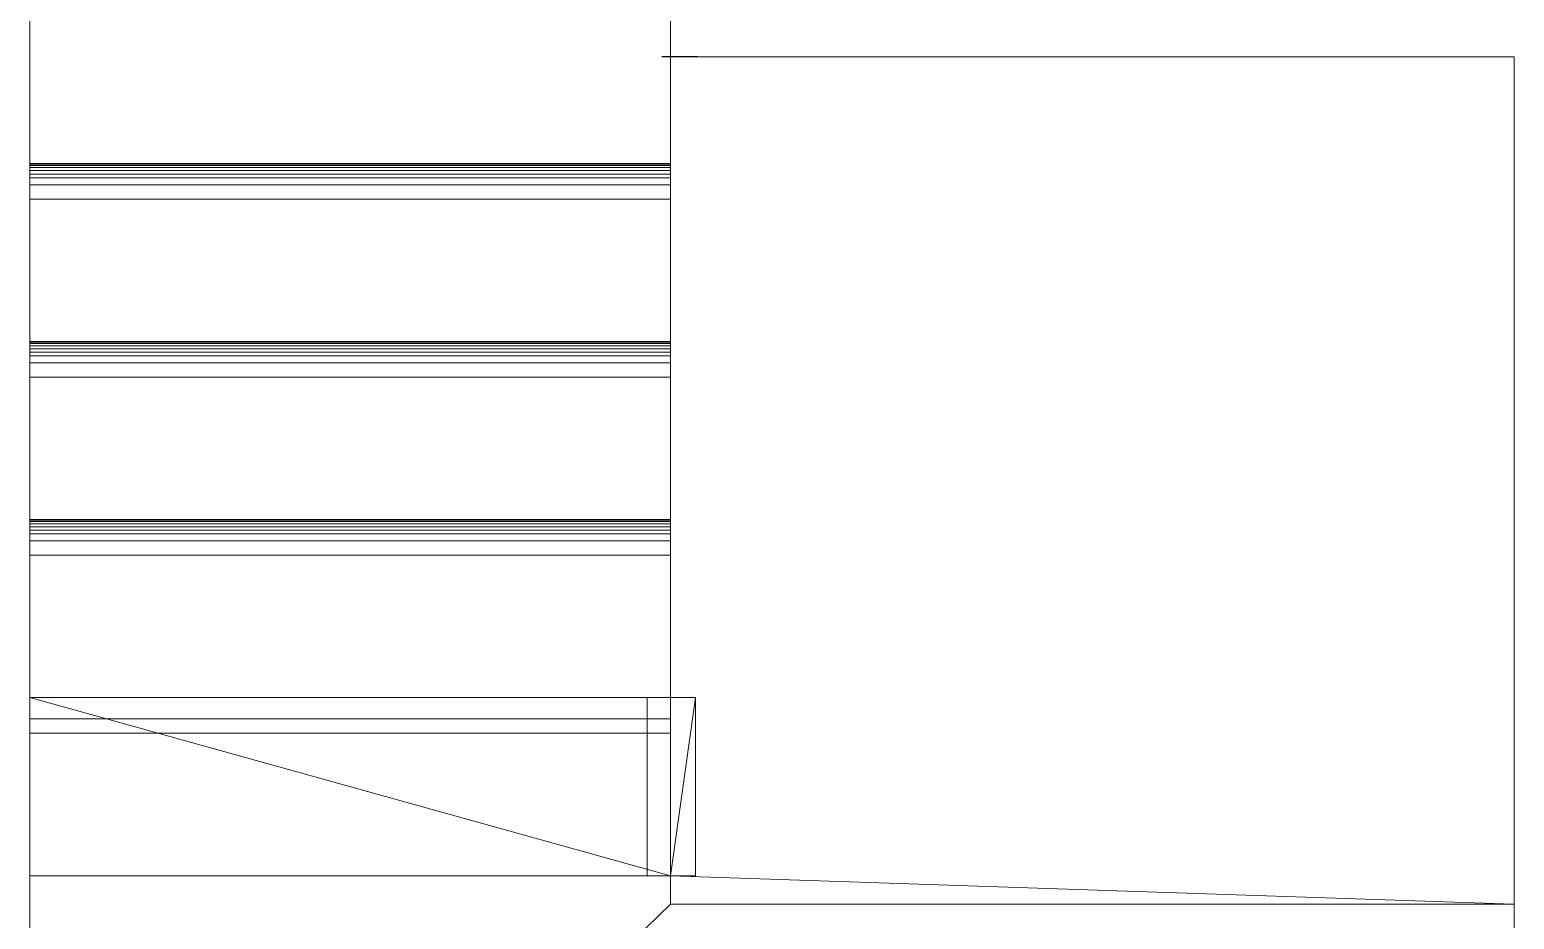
# Model space of a CAD drawing. Header units: millimetres. Extents: x -14320 to -12235, y 13306 to 17121.
# Drawn here: x -14320 to -12235, y 14160 to 15409 of the extents above; entities that cross this region are included whole.
import ezdxf

# ---------------------------------------------------------------- set-up
doc = ezdxf.new("R2010")
doc.units = ezdxf.units.MM
doc.layers.add('A-FLOR', color=192, linetype='Continuous', lineweight=9)
doc.layers.add('S-STRS', color=31, linetype='Continuous', lineweight=9)

# ---------------------------------------------------------------- blocks, each defined once
blk = doc.blocks.new('Смонтированная лестница - Марш_Внутренний_-296534-_3D_')
at = {"layer": 'S-STRS'}
mesh = blk.add_polyface(dxfattribs=at)
corners = [(-14320, 15171.1, 1922), (-14320, 15451.1, 1922), (-14320, 15456.3, 1921.3), (-14320, 15461.1, 1919.3), (-14320, 15465.3, 1916.1), (-14320, 15468.4, 1912), (-14320, 15470.4, 1907.2), (-14320, 15471.1, 1902), (-14320, 15470.4, 1896.8), (-14320, 15468.4, 1892), (-14320, 15465.3, 1887.9), (-14320, 15461.1, 1884.7), (-14320, 15456.3, 1882.7), (-14320, 15451.1, 1882), (-14320, 15171.1, 1882)]
mesh.append_faces([[corners[k] for k in face] for face in [(11, 9, 10), (0, 13, 14)]], dxfattribs={"vtx0": -1})
mesh.append_faces([[corners[k] for k in face] for face in [(3, 9, 1, 2)]], dxfattribs={"vtx0": -1, "vtx1": -1})
mesh.append_faces([[corners[k] for k in face] for face in [(13, 0, 1, 9)]], dxfattribs={"vtx0": -1, "vtx2": -1, "vtx3": -1})
mesh.append_faces([[corners[k] for k in face] for face in [(7, 8, 6)]], dxfattribs={"vtx1": -1})
mesh.append_faces([[corners[k] for k in face] for face in [(5, 6, 8, 9)]], dxfattribs={"vtx1": -1, "vtx3": -1})
mesh.append_faces([[corners[k] for k in face] for face in [(3, 4, 5, 9), (11, 12, 13, 9)]], dxfattribs={"vtx2": -1, "vtx3": -1})
mesh = blk.add_polyface(dxfattribs=at)
corners = [(-13420, 15451.1, 1922), (-13420, 15171.1, 1922), (-13420, 15171.1, 1882), (-13420, 15451.1, 1882), (-13420, 15456.3, 1882.7), (-13420, 15461.1, 1884.7), (-13420, 15465.3, 1887.9), (-13420, 15468.4, 1892), (-13420, 15470.4, 1896.8), (-13420, 15471.1, 1902), (-13420, 15470.4, 1907.2), (-13420, 15468.4, 1912), (-13420, 15465.3, 1916.1), (-13420, 15461.1, 1919.3), (-13420, 15456.3, 1921.3)]
mesh.append_faces([[corners[k] for k in face] for face in [(3, 7, 0, 2)]], dxfattribs={"vtx0": -1, "vtx1": -1, "vtx2": -1})
mesh.append_faces([[corners[k] for k in face] for face in [(11, 7, 8)]], dxfattribs={"vtx0": -1, "vtx2": -1})
mesh.append_faces([[corners[k] for k in face] for face in [(10, 11, 8, 9)]], dxfattribs={"vtx1": -1})
mesh.append_faces([[corners[k] for k in face] for face in [(0, 1, 2), (5, 6, 7)]], dxfattribs={"vtx2": -1})
mesh.append_faces([[corners[k] for k in face] for face in [(13, 14, 0, 7), (11, 12, 13, 7), (3, 4, 5, 7)]], dxfattribs={"vtx2": -1, "vtx3": -1})
mesh = blk.add_polyface(dxfattribs=at)
corners = [(-13420, 15451.1, 1922), (-14320, 15451.1, 1922), (-14320, 15171.1, 1922), (-13420, 15171.1, 1922)]
mesh.append_faces([[corners[k] for k in face] for face in [(0, 1, 2, 3)]])
mesh = blk.add_polyface(dxfattribs=at)
corners = [(-13420, 15171.1, 1882), (-14320, 15171.1, 1882), (-14320, 15451.1, 1882), (-13420, 15451.1, 1882)]
mesh.append_faces([[corners[k] for k in face] for face in [(0, 1, 2, 3)]])
mesh = blk.add_polyface(dxfattribs=at)
corners = [(-14320, 14921.1, 2112.7), (-14320, 15201.1, 2112.7), (-14320, 15206.3, 2112.1), (-14320, 15211.1, 2110.1), (-14320, 15215.3, 2106.9), (-14320, 15218.4, 2102.7), (-14320, 15220.4, 2097.9), (-14320, 15221.1, 2092.8), (-14320, 15220.4, 2087.6), (-14320, 15218.4, 2082.8), (-14320, 15215.3, 2078.6), (-14320, 15211.1, 2075.4), (-14320, 15206.3, 2073.4), (-14320, 15201.1, 2072.7), (-14320, 14921.1, 2072.7)]
mesh.append_faces([[corners[k] for k in face] for face in [(11, 9, 10), (0, 13, 14)]], dxfattribs={"vtx0": -1})
mesh.append_faces([[corners[k] for k in face] for face in [(3, 9, 1, 2)]], dxfattribs={"vtx0": -1, "vtx1": -1})
mesh.append_faces([[corners[k] for k in face] for face in [(13, 0, 1, 9)]], dxfattribs={"vtx0": -1, "vtx2": -1, "vtx3": -1})
mesh.append_faces([[corners[k] for k in face] for face in [(7, 8, 6)]], dxfattribs={"vtx1": -1})
mesh.append_faces([[corners[k] for k in face] for face in [(5, 6, 8, 9)]], dxfattribs={"vtx1": -1, "vtx3": -1})
mesh.append_faces([[corners[k] for k in face] for face in [(3, 4, 5, 9), (11, 12, 13, 9)]], dxfattribs={"vtx2": -1, "vtx3": -1})
mesh = blk.add_polyface(dxfattribs=at)
corners = [(-14320, 15201.1, 2072.7), (-14320, 15206.3, 2073.4), (-14320, 15211.1, 2075.4), (-14320, 15215.3, 2078.6), (-14320, 15218.4, 2082.8), (-14320, 15220.4, 2087.6), (-14320, 15221.1, 2092.8), (-14320, 15220.4, 2097.9), (-14320, 15218.4, 2102.7), (-14320, 15215.3, 2106.9), (-14320, 15211.1, 2110.1), (-14320, 15206.3, 2112.1), (-14320, 15201.1, 2112.7), (-13420, 15201.1, 2112.7), (-13420, 15206.3, 2112.1), (-13420, 15211.1, 2110.1), (-13420, 15215.3, 2106.9), (-13420, 15218.4, 2102.7), (-13420, 15220.4, 2097.9), (-13420, 15221.1, 2092.8), (-13420, 15220.4, 2087.6), (-13420, 15218.4, 2082.8), (-13420, 15215.3, 2078.6), (-13420, 15211.1, 2075.4), (-13420, 15206.3, 2073.4), (-13420, 15201.1, 2072.7)]
mesh.append_faces([[corners[k] for k in face] for face in [(13, 14, 11, 12)]], dxfattribs={"vtx1": -1})
mesh.append_faces([[corners[k] for k in face] for face in [(14, 15, 10, 11), (16, 17, 8, 9), (15, 16, 9, 10), (17, 18, 7, 8), (6, 7, 18, 19), (20, 21, 4, 5), (21, 22, 3, 4), (23, 24, 1, 2), (22, 23, 2, 3), (19, 20, 5, 6)]], dxfattribs={"vtx1": -1, "vtx3": -1})
mesh.append_faces([[corners[k] for k in face] for face in [(24, 25, 0, 1)]], dxfattribs={"vtx3": -1})
mesh = blk.add_polyface(dxfattribs=at)
corners = [(-13420, 15201.1, 2112.7), (-13420, 14921.1, 2112.7), (-13420, 14921.1, 2072.7), (-13420, 15201.1, 2072.7), (-13420, 15206.3, 2073.4), (-13420, 15211.1, 2075.4), (-13420, 15215.3, 2078.6), (-13420, 15218.4, 2082.8), (-13420, 15220.4, 2087.6), (-13420, 15221.1, 2092.8), (-13420, 15220.4, 2097.9), (-13420, 15218.4, 2102.7), (-13420, 15215.3, 2106.9), (-13420, 15211.1, 2110.1), (-13420, 15206.3, 2112.1)]
mesh.append_faces([[corners[k] for k in face] for face in [(3, 7, 0, 2)]], dxfattribs={"vtx0": -1, "vtx1": -1, "vtx2": -1})
mesh.append_faces([[corners[k] for k in face] for face in [(11, 7, 8)]], dxfattribs={"vtx0": -1, "vtx2": -1})
mesh.append_faces([[corners[k] for k in face] for face in [(10, 11, 8, 9)]], dxfattribs={"vtx1": -1})
mesh.append_faces([[corners[k] for k in face] for face in [(0, 1, 2), (5, 6, 7)]], dxfattribs={"vtx2": -1})
mesh.append_faces([[corners[k] for k in face] for face in [(13, 14, 0, 7), (11, 12, 13, 7), (3, 4, 5, 7)]], dxfattribs={"vtx2": -1, "vtx3": -1})
mesh = blk.add_polyface(dxfattribs=at)
corners = [(-13420, 15201.1, 2112.7), (-14320, 15201.1, 2112.7), (-14320, 14921.1, 2112.7), (-13420, 14921.1, 2112.7)]
mesh.append_faces([[corners[k] for k in face] for face in [(0, 1, 2, 3)]])
mesh = blk.add_polyface(dxfattribs=at)
corners = [(-13420, 14921.1, 2072.7), (-14320, 14921.1, 2072.7), (-14320, 15201.1, 2072.7), (-13420, 15201.1, 2072.7)]
mesh.append_faces([[corners[k] for k in face] for face in [(0, 1, 2, 3)]])
mesh = blk.add_polyface(dxfattribs=at)
corners = [(-14320, 15191.1, 1922), (-14320, 15171.1, 1922), (-14320, 15171.1, 2072.7), (-14320, 15191.1, 2072.7)]
mesh.append_faces([[corners[k] for k in face] for face in [(0, 1, 2, 3)]])
mesh = blk.add_polyface(dxfattribs=at)
corners = [(-14320, 15191.1, 2072.7), (-13420, 15191.1, 2072.7), (-13420, 15191.1, 1922), (-14320, 15191.1, 1922)]
mesh.append_faces([[corners[k] for k in face] for face in [(0, 1, 2, 3)]])
mesh = blk.add_polyface(dxfattribs=at)
corners = [(-14320, 15191.1, 1922), (-13420, 15191.1, 1922), (-13420, 15171.1, 1922), (-14320, 15171.1, 1922)]
mesh.append_faces([[corners[k] for k in face] for face in [(0, 1, 2, 3)]])
mesh = blk.add_polyface(dxfattribs=at)
corners = [(-14320, 15171.1, 2072.7), (-13420, 15171.1, 2072.7), (-13420, 15191.1, 2072.7), (-14320, 15191.1, 2072.7)]
mesh.append_faces([[corners[k] for k in face] for face in [(0, 1, 2, 3)]])
mesh = blk.add_polyface(dxfattribs=at)
corners = [(-13420, 15171.1, 2072.7), (-13420, 15171.1, 1922), (-13420, 15191.1, 1922), (-13420, 15191.1, 2072.7)]
mesh.append_faces([[corners[k] for k in face] for face in [(0, 1, 2, 3)]])
mesh = blk.add_polyface(dxfattribs=at)
corners = [(-14320, 15171.1, 1922), (-14320, 15171.1, 1882), (-13420, 15171.1, 1882), (-13420, 15171.1, 1922)]
mesh.append_faces([[corners[k] for k in face] for face in [(0, 1, 2, 3)]])
mesh = blk.add_polyface(dxfattribs=at)
corners = [(-14320, 15171.1, 1922), (-13420, 15171.1, 1922), (-13420, 15171.1, 2072.7), (-14320, 15171.1, 2072.7)]
mesh.append_faces([[corners[k] for k in face] for face in [(0, 1, 2, 3)]])
mesh = blk.add_polyface(dxfattribs=at)
corners = [(-14320, 14671.1, 2303.5), (-14320, 14951.1, 2303.5), (-14320, 14956.3, 2302.8), (-14320, 14961.1, 2300.8), (-14320, 14965.3, 2297.6), (-14320, 14968.4, 2293.5), (-14320, 14970.4, 2288.7), (-14320, 14971.1, 2283.5), (-14320, 14970.4, 2278.3), (-14320, 14968.4, 2273.5), (-14320, 14965.3, 2269.4), (-14320, 14961.1, 2266.2), (-14320, 14956.3, 2264.2), (-14320, 14951.1, 2263.5), (-14320, 14671.1, 2263.5)]
mesh.append_faces([[corners[k] for k in face] for face in [(11, 9, 10), (0, 13, 14)]], dxfattribs={"vtx0": -1})
mesh.append_faces([[corners[k] for k in face] for face in [(3, 9, 1, 2)]], dxfattribs={"vtx0": -1, "vtx1": -1})
mesh.append_faces([[corners[k] for k in face] for face in [(13, 0, 1, 9)]], dxfattribs={"vtx0": -1, "vtx2": -1, "vtx3": -1})
mesh.append_faces([[corners[k] for k in face] for face in [(7, 8, 6)]], dxfattribs={"vtx1": -1})
mesh.append_faces([[corners[k] for k in face] for face in [(5, 6, 8, 9)]], dxfattribs={"vtx1": -1, "vtx3": -1})
mesh.append_faces([[corners[k] for k in face] for face in [(3, 4, 5, 9), (11, 12, 13, 9)]], dxfattribs={"vtx2": -1, "vtx3": -1})
mesh = blk.add_polyface(dxfattribs=at)
corners = [(-14320, 14951.1, 2263.5), (-14320, 14956.3, 2264.2), (-14320, 14961.1, 2266.2), (-14320, 14965.3, 2269.4), (-14320, 14968.4, 2273.5), (-14320, 14970.4, 2278.3), (-14320, 14971.1, 2283.5), (-14320, 14970.4, 2288.7), (-14320, 14968.4, 2293.5), (-14320, 14965.3, 2297.6), (-14320, 14961.1, 2300.8), (-14320, 14956.3, 2302.8), (-14320, 14951.1, 2303.5), (-13420, 14951.1, 2303.5), (-13420, 14956.3, 2302.8), (-13420, 14961.1, 2300.8), (-13420, 14965.3, 2297.6), (-13420, 14968.4, 2293.5), (-13420, 14970.4, 2288.7), (-13420, 14971.1, 2283.5), (-13420, 14970.4, 2278.3), (-13420, 14968.4, 2273.5), (-13420, 14965.3, 2269.4), (-13420, 14961.1, 2266.2), (-13420, 14956.3, 2264.2), (-13420, 14951.1, 2263.5)]
mesh.append_faces([[corners[k] for k in face] for face in [(13, 14, 11, 12)]], dxfattribs={"vtx1": -1})
mesh.append_faces([[corners[k] for k in face] for face in [(14, 15, 10, 11), (16, 17, 8, 9), (15, 16, 9, 10), (17, 18, 7, 8), (6, 7, 18, 19), (20, 21, 4, 5), (21, 22, 3, 4), (23, 24, 1, 2), (22, 23, 2, 3), (19, 20, 5, 6)]], dxfattribs={"vtx1": -1, "vtx3": -1})
mesh.append_faces([[corners[k] for k in face] for face in [(24, 25, 0, 1)]], dxfattribs={"vtx3": -1})
mesh = blk.add_polyface(dxfattribs=at)
corners = [(-13420, 14951.1, 2303.5), (-13420, 14671.1, 2303.5), (-13420, 14671.1, 2263.5), (-13420, 14951.1, 2263.5), (-13420, 14956.3, 2264.2), (-13420, 14961.1, 2266.2), (-13420, 14965.3, 2269.4), (-13420, 14968.4, 2273.5), (-13420, 14970.4, 2278.3), (-13420, 14971.1, 2283.5), (-13420, 14970.4, 2288.7), (-13420, 14968.4, 2293.5), (-13420, 14965.3, 2297.6), (-13420, 14961.1, 2300.8), (-13420, 14956.3, 2302.8)]
mesh.append_faces([[corners[k] for k in face] for face in [(3, 7, 0, 2)]], dxfattribs={"vtx0": -1, "vtx1": -1, "vtx2": -1})
mesh.append_faces([[corners[k] for k in face] for face in [(11, 7, 8)]], dxfattribs={"vtx0": -1, "vtx2": -1})
mesh.append_faces([[corners[k] for k in face] for face in [(10, 11, 8, 9)]], dxfattribs={"vtx1": -1})
mesh.append_faces([[corners[k] for k in face] for face in [(0, 1, 2), (5, 6, 7)]], dxfattribs={"vtx2": -1})
mesh.append_faces([[corners[k] for k in face] for face in [(13, 14, 0, 7), (11, 12, 13, 7), (3, 4, 5, 7)]], dxfattribs={"vtx2": -1, "vtx3": -1})
mesh = blk.add_polyface(dxfattribs=at)
corners = [(-13420, 14951.1, 2303.5), (-14320, 14951.1, 2303.5), (-14320, 14671.1, 2303.5), (-13420, 14671.1, 2303.5)]
mesh.append_faces([[corners[k] for k in face] for face in [(0, 1, 2, 3)]])
mesh = blk.add_polyface(dxfattribs=at)
corners = [(-13420, 14671.1, 2263.5), (-14320, 14671.1, 2263.5), (-14320, 14951.1, 2263.5), (-13420, 14951.1, 2263.5)]
mesh.append_faces([[corners[k] for k in face] for face in [(0, 1, 2, 3)]])
mesh = blk.add_polyface(dxfattribs=at)
corners = [(-14320, 14941.1, 2112.7), (-14320, 14921.1, 2112.7), (-14320, 14921.1, 2263.5), (-14320, 14941.1, 2263.5)]
mesh.append_faces([[corners[k] for k in face] for face in [(0, 1, 2, 3)]])
mesh = blk.add_polyface(dxfattribs=at)
corners = [(-14320, 14941.1, 2263.5), (-13420, 14941.1, 2263.5), (-13420, 14941.1, 2112.7), (-14320, 14941.1, 2112.7)]
mesh.append_faces([[corners[k] for k in face] for face in [(0, 1, 2, 3)]])
mesh = blk.add_polyface(dxfattribs=at)
corners = [(-14320, 14941.1, 2112.7), (-13420, 14941.1, 2112.7), (-13420, 14921.1, 2112.7), (-14320, 14921.1, 2112.7)]
mesh.append_faces([[corners[k] for k in face] for face in [(0, 1, 2, 3)]])
mesh = blk.add_polyface(dxfattribs=at)
corners = [(-14320, 14921.1, 2263.5), (-13420, 14921.1, 2263.5), (-13420, 14941.1, 2263.5), (-14320, 14941.1, 2263.5)]
mesh.append_faces([[corners[k] for k in face] for face in [(0, 1, 2, 3)]])
mesh = blk.add_polyface(dxfattribs=at)
corners = [(-13420, 14921.1, 2263.5), (-13420, 14921.1, 2112.7), (-13420, 14941.1, 2112.7), (-13420, 14941.1, 2263.5)]
mesh.append_faces([[corners[k] for k in face] for face in [(0, 1, 2, 3)]])
mesh = blk.add_polyface(dxfattribs=at)
corners = [(-14320, 14921.1, 2112.7), (-14320, 14921.1, 2072.7), (-13420, 14921.1, 2072.7), (-13420, 14921.1, 2112.7)]
mesh.append_faces([[corners[k] for k in face] for face in [(0, 1, 2, 3)]])
mesh = blk.add_polyface(dxfattribs=at)
corners = [(-14320, 14921.1, 2112.7), (-13420, 14921.1, 2112.7), (-13420, 14921.1, 2263.5), (-14320, 14921.1, 2263.5)]
mesh.append_faces([[corners[k] for k in face] for face in [(0, 1, 2, 3)]])
mesh = blk.add_polyface(dxfattribs=at)
corners = [(-14320, 14421.1, 2494.3), (-14320, 14701.1, 2494.3), (-14320, 14706.3, 2493.6), (-14320, 14711.1, 2491.6), (-14320, 14715.3, 2488.4), (-14320, 14718.4, 2484.3), (-14320, 14720.4, 2479.4), (-14320, 14721.1, 2474.3), (-14320, 14720.4, 2469.1), (-14320, 14718.4, 2464.2), (-14320, 14715.3, 2460.1), (-14320, 14711.1, 2456.9), (-14320, 14706.3, 2454.9), (-14320, 14701.1, 2454.2), (-14320, 14421.1, 2454.2)]
mesh.append_faces([[corners[k] for k in face] for face in [(11, 9, 10), (0, 13, 14)]], dxfattribs={"vtx0": -1})
mesh.append_faces([[corners[k] for k in face] for face in [(3, 9, 1, 2)]], dxfattribs={"vtx0": -1, "vtx1": -1})
mesh.append_faces([[corners[k] for k in face] for face in [(13, 0, 1, 9)]], dxfattribs={"vtx0": -1, "vtx2": -1, "vtx3": -1})
mesh.append_faces([[corners[k] for k in face] for face in [(7, 8, 6)]], dxfattribs={"vtx1": -1})
mesh.append_faces([[corners[k] for k in face] for face in [(5, 6, 8, 9)]], dxfattribs={"vtx1": -1, "vtx3": -1})
mesh.append_faces([[corners[k] for k in face] for face in [(3, 4, 5, 9), (11, 12, 13, 9)]], dxfattribs={"vtx2": -1, "vtx3": -1})
mesh = blk.add_polyface(dxfattribs=at)
corners = [(-14320, 14701.1, 2454.2), (-14320, 14706.3, 2454.9), (-14320, 14711.1, 2456.9), (-14320, 14715.3, 2460.1), (-14320, 14718.4, 2464.2), (-14320, 14720.4, 2469.1), (-14320, 14721.1, 2474.3), (-14320, 14720.4, 2479.4), (-14320, 14718.4, 2484.3), (-14320, 14715.3, 2488.4), (-14320, 14711.1, 2491.6), (-14320, 14706.3, 2493.6), (-14320, 14701.1, 2494.3), (-13420, 14701.1, 2494.3), (-13420, 14706.3, 2493.6), (-13420, 14711.1, 2491.6), (-13420, 14715.3, 2488.4), (-13420, 14718.4, 2484.3), (-13420, 14720.4, 2479.4), (-13420, 14721.1, 2474.3), (-13420, 14720.4, 2469.1), (-13420, 14718.4, 2464.2), (-13420, 14715.3, 2460.1), (-13420, 14711.1, 2456.9), (-13420, 14706.3, 2454.9), (-13420, 14701.1, 2454.2)]
mesh.append_faces([[corners[k] for k in face] for face in [(13, 14, 11, 12)]], dxfattribs={"vtx1": -1})
mesh.append_faces([[corners[k] for k in face] for face in [(14, 15, 10, 11), (16, 17, 8, 9), (15, 16, 9, 10), (17, 18, 7, 8), (6, 7, 18, 19), (20, 21, 4, 5), (21, 22, 3, 4), (23, 24, 1, 2), (22, 23, 2, 3), (19, 20, 5, 6)]], dxfattribs={"vtx1": -1, "vtx3": -1})
mesh.append_faces([[corners[k] for k in face] for face in [(24, 25, 0, 1)]], dxfattribs={"vtx3": -1})
mesh = blk.add_polyface(dxfattribs=at)
corners = [(-13420, 14701.1, 2494.3), (-13420, 14421.1, 2494.3), (-13420, 14421.1, 2454.2), (-13420, 14701.1, 2454.2), (-13420, 14706.3, 2454.9), (-13420, 14711.1, 2456.9), (-13420, 14715.3, 2460.1), (-13420, 14718.4, 2464.2), (-13420, 14720.4, 2469.1), (-13420, 14721.1, 2474.3), (-13420, 14720.4, 2479.4), (-13420, 14718.4, 2484.3), (-13420, 14715.3, 2488.4), (-13420, 14711.1, 2491.6), (-13420, 14706.3, 2493.6)]
mesh.append_faces([[corners[k] for k in face] for face in [(3, 7, 0, 2)]], dxfattribs={"vtx0": -1, "vtx1": -1, "vtx2": -1})
mesh.append_faces([[corners[k] for k in face] for face in [(11, 7, 8)]], dxfattribs={"vtx0": -1, "vtx2": -1})
mesh.append_faces([[corners[k] for k in face] for face in [(10, 11, 8, 9)]], dxfattribs={"vtx1": -1})
mesh.append_faces([[corners[k] for k in face] for face in [(0, 1, 2), (5, 6, 7)]], dxfattribs={"vtx2": -1})
mesh.append_faces([[corners[k] for k in face] for face in [(13, 14, 0, 7), (11, 12, 13, 7), (3, 4, 5, 7)]], dxfattribs={"vtx2": -1, "vtx3": -1})
mesh = blk.add_polyface(dxfattribs=at)
corners = [(-13420, 14701.1, 2494.3), (-14320, 14701.1, 2494.3), (-14320, 14421.1, 2494.3), (-13420, 14421.1, 2494.3)]
mesh.append_faces([[corners[k] for k in face] for face in [(0, 1, 2, 3)]])
mesh = blk.add_polyface(dxfattribs=at)
corners = [(-13420, 14421.1, 2454.2), (-14320, 14421.1, 2454.2), (-14320, 14701.1, 2454.2), (-13420, 14701.1, 2454.2)]
mesh.append_faces([[corners[k] for k in face] for face in [(0, 1, 2, 3)]])
mesh = blk.add_polyface(dxfattribs=at)
corners = [(-14320, 14691.1, 2303.5), (-14320, 14671.1, 2303.5), (-14320, 14671.1, 2454.2), (-14320, 14691.1, 2454.2)]
mesh.append_faces([[corners[k] for k in face] for face in [(0, 1, 2, 3)]])
mesh = blk.add_polyface(dxfattribs=at)
corners = [(-14320, 14691.1, 2454.2), (-13420, 14691.1, 2454.2), (-13420, 14691.1, 2303.5), (-14320, 14691.1, 2303.5)]
mesh.append_faces([[corners[k] for k in face] for face in [(0, 1, 2, 3)]])
mesh = blk.add_polyface(dxfattribs=at)
corners = [(-14320, 14691.1, 2303.5), (-13420, 14691.1, 2303.5), (-13420, 14671.1, 2303.5), (-14320, 14671.1, 2303.5)]
mesh.append_faces([[corners[k] for k in face] for face in [(0, 1, 2, 3)]])
mesh = blk.add_polyface(dxfattribs=at)
corners = [(-14320, 14671.1, 2454.2), (-13420, 14671.1, 2454.2), (-13420, 14691.1, 2454.2), (-14320, 14691.1, 2454.2)]
mesh.append_faces([[corners[k] for k in face] for face in [(0, 1, 2, 3)]])
mesh = blk.add_polyface(dxfattribs=at)
corners = [(-13420, 14671.1, 2454.2), (-13420, 14671.1, 2303.5), (-13420, 14691.1, 2303.5), (-13420, 14691.1, 2454.2)]
mesh.append_faces([[corners[k] for k in face] for face in [(0, 1, 2, 3)]])
mesh = blk.add_polyface(dxfattribs=at)
corners = [(-14320, 14671.1, 2303.5), (-14320, 14671.1, 2263.5), (-13420, 14671.1, 2263.5), (-13420, 14671.1, 2303.5)]
mesh.append_faces([[corners[k] for k in face] for face in [(0, 1, 2, 3)]])
mesh = blk.add_polyface(dxfattribs=at)
corners = [(-14320, 14671.1, 2303.5), (-13420, 14671.1, 2303.5), (-13420, 14671.1, 2454.2), (-14320, 14671.1, 2454.2)]
mesh.append_faces([[corners[k] for k in face] for face in [(0, 1, 2, 3)]])
mesh = blk.add_polyface(dxfattribs=at)
corners = [(-14320, 14441.1, 2494.3), (-14320, 14421.1, 2494.3), (-14320, 14421.1, 2645), (-14320, 14441.1, 2645)]
mesh.append_faces([[corners[k] for k in face] for face in [(0, 1, 2, 3)]])
mesh = blk.add_polyface(dxfattribs=at)
corners = [(-14320, 14441.1, 2645), (-13420, 14441.1, 2645), (-13420, 14441.1, 2494.3), (-14320, 14441.1, 2494.3)]
mesh.append_faces([[corners[k] for k in face] for face in [(0, 1, 2, 3)]])
mesh = blk.add_polyface(dxfattribs=at)
corners = [(-14320, 14441.1, 2494.3), (-13420, 14441.1, 2494.3), (-13420, 14421.1, 2494.3), (-14320, 14421.1, 2494.3)]
mesh.append_faces([[corners[k] for k in face] for face in [(0, 1, 2, 3)]])
mesh = blk.add_polyface(dxfattribs=at)
corners = [(-14320, 14421.1, 2645), (-13420, 14421.1, 2645), (-13420, 14441.1, 2645), (-14320, 14441.1, 2645)]
mesh.append_faces([[corners[k] for k in face] for face in [(0, 1, 2, 3)]])
mesh = blk.add_polyface(dxfattribs=at)
corners = [(-13420, 14421.1, 2645), (-13420, 14421.1, 2494.3), (-13420, 14441.1, 2494.3), (-13420, 14441.1, 2645)]
mesh.append_faces([[corners[k] for k in face] for face in [(0, 1, 2, 3)]])
mesh = blk.add_polyface(dxfattribs=at)
corners = [(-14320, 14421.1, 2494.3), (-13420, 14421.1, 2494.3), (-13420, 14421.1, 2645), (-14320, 14421.1, 2645)]
mesh.append_faces([[corners[k] for k in face] for face in [(0, 1, 2, 3)]])
mesh = blk.add_polyface(dxfattribs=at)
corners = [(-14320, 14421.1, 2494.3), (-14320, 14421.1, 2454.2), (-13420, 14421.1, 2454.2), (-13420, 14421.1, 2494.3)]
mesh.append_faces([[corners[k] for k in face] for face in [(0, 1, 2, 3)]])
blk = doc.blocks.new('Смонтированная лестница - ___-296533-_3D_')
blk.add_blockref('Смонтированная лестница - Марш_Внутренний_-296534-_3D_', (0, 0))

msp = doc.modelspace()

# ---------------------------------------------------------------- linework, layer by layer
at = {"extrusion": (2.44929e-16, 1, 1.49976e-32)}
msp.add_line((-13382.3, 15370.9, 2968), (-13432.3, 15370.7, 2967.9), dxfattribs=at)

# ---------------------------------------------------------------- block references
at = {"layer": 'S-STRS'}
msp.add_blockref('Смонтированная лестница - ___-296533-_3D_', (0, 0), dxfattribs=at)

# ---------------------------------------------------------------- meshes
at = {"layer": 'A-FLOR'}
mesh = msp.add_polyface(dxfattribs=at)
corners = [(-13420, 15370.9, 2645), (-12235, 15370.9, 2645), (-12235, 14180.9, 2645), (-13420, 14180.9, 2645), (-13420, 14220.9, 2645)]
mesh.append_faces([[corners[k] for k in face] for face in [(4, 2, 3)]], dxfattribs={"vtx0": -1})
mesh.append_faces([[corners[k] for k in face] for face in [(1, 2, 4, 0)]], dxfattribs={"vtx1": -1})
mesh = msp.add_polyface(dxfattribs=at)
corners = [(-13420, 15370.9, 2685), (-13420, 14220.9, 2685), (-13420, 14180.9, 2685), (-12235, 14180.9, 2685), (-12235, 15370.9, 2685)]
mesh.append_faces([[corners[k] for k in face] for face in [(1, 3, 4, 0)]], dxfattribs={"vtx0": -1})
mesh.append_faces([[corners[k] for k in face] for face in [(1, 2, 3)]], dxfattribs={"vtx2": -1})
mesh = msp.add_polyface(dxfattribs=at)
corners = [(-13420, 15370.9, 2645), (-13420, 15370.9, 2685), (-12235, 15370.9, 2685), (-12235, 15370.9, 2645)]
mesh.append_faces([[corners[k] for k in face] for face in [(0, 1, 2, 3)]])
mesh = msp.add_polyface(dxfattribs=at)
corners = [(-13420, 15370.9, 2645), (-13420, 14220.9, 2645), (-13420, 14180.9, 2645), (-13420, 14180.9, 2685), (-13420, 14220.9, 2685), (-13420, 15370.9, 2685)]
mesh.append_faces([[corners[k] for k in face] for face in [(4, 1, 2, 3)]], dxfattribs={"vtx0": -1})
mesh.append_faces([[corners[k] for k in face] for face in [(5, 0, 1, 4)]], dxfattribs={"vtx2": -1})
mesh = msp.add_polyface(dxfattribs=at)
corners = [(-12235, 15370.9, 2645), (-12235, 15370.9, 2685), (-12235, 14180.9, 2685), (-12235, 14180.9, 2645)]
mesh.append_faces([[corners[k] for k in face] for face in [(0, 1, 2, 3)]])
mesh = msp.add_polyface(dxfattribs=at)
corners = [(-14320, 14220.9, 2645), (-14320, 14471.1, 2645), (-13452.9, 14471.1, 2645), (-13452.9, 14220.9, 2645)]
mesh.append_faces([[corners[k] for k in face] for face in [(0, 1, 2, 3)]])
mesh = msp.add_polyface(dxfattribs=at)
corners = [(-14320, 14220.9, 2645), (-14320, 14220.9, 2685), (-14320, 14471.1, 2685), (-14320, 14471.1, 2645)]
mesh.append_faces([[corners[k] for k in face] for face in [(0, 1, 2, 3)]])
mesh = msp.add_polyface(dxfattribs=at)
corners = [(-14320, 14471.1, 2645), (-14320, 14471.1, 2685), (-13452.9, 14471.1, 2685), (-13452.9, 14471.1, 2645)]
mesh.append_faces([[corners[k] for k in face] for face in [(0, 1, 2, 3)]])
mesh = msp.add_polyface(dxfattribs=at)
corners = [(-13385, 14220.9, 2645), (-13420, 14220.9, 2645), (-14320, 14220.9, 2645), (-14320, 14471.1, 2645), (-13385, 14471.1, 2645)]
mesh.append_faces([[corners[k] for k in face] for face in [(4, 0, 1)]], dxfattribs={"vtx2": -1})
mesh.append_faces([[corners[k] for k in face] for face in [(1, 2, 3, 4)]], dxfattribs={"vtx3": -1})
mesh = msp.add_polyface(dxfattribs=at)
corners = [(-13385, 14220.9, 2685), (-13385, 14471.1, 2685), (-14320, 14471.1, 2685), (-14320, 14220.9, 2685), (-13420, 14220.9, 2685)]
mesh.append_faces([[corners[k] for k in face] for face in [(2, 3, 4)]], dxfattribs={"vtx2": -1})
mesh.append_faces([[corners[k] for k in face] for face in [(4, 0, 1, 2)]], dxfattribs={"vtx3": -1})
mesh = msp.add_polyface(dxfattribs=at)
corners = [(-14320, 14220.9, 2645), (-14320, 14220.9, 2685), (-14320, 14471.1, 2685), (-14320, 14471.1, 2645)]
mesh.append_faces([[corners[k] for k in face] for face in [(0, 1, 2, 3)]])
mesh = msp.add_polyface(dxfattribs=at)
corners = [(-14320, 14471.1, 2645), (-14320, 14471.1, 2685), (-13385, 14471.1, 2685), (-13385, 14471.1, 2645)]
mesh.append_faces([[corners[k] for k in face] for face in [(0, 1, 2, 3)]])
mesh = msp.add_polyface(dxfattribs=at)
corners = [(-13452.9, 14471.1, 2645), (-13452.9, 14471.1, 2685), (-13452.9, 14220.9, 2685), (-13452.9, 14220.9, 2645)]
mesh.append_faces([[corners[k] for k in face] for face in [(0, 1, 2, 3)]])
mesh = msp.add_polyface(dxfattribs=at)
corners = [(-13385, 14471.1, 2645), (-13385, 14471.1, 2685), (-13385, 14220.9, 2685), (-13385, 14220.9, 2645)]
mesh.append_faces([[corners[k] for k in face] for face in [(0, 1, 2, 3)]])
mesh = msp.add_polyface(dxfattribs=at)
corners = [(-13452.9, 14220.9, 2645), (-13452.9, 14220.9, 2685), (-14320, 14220.9, 2685), (-14320, 14220.9, 2645)]
mesh.append_faces([[corners[k] for k in face] for face in [(0, 1, 2, 3)]])
mesh = msp.add_polyface(dxfattribs=at)
corners = [(-12235, 13306.1, 2645), (-14320, 13306.1, 2645), (-14320, 14220.9, 2645), (-13420, 14220.9, 2645), (-13420, 14180.9, 2645), (-12235, 14180.9, 2645)]
mesh.append_faces([[corners[k] for k in face] for face in [(4, 1, 2, 3)]], dxfattribs={"vtx0": -1})
mesh.append_faces([[corners[k] for k in face] for face in [(4, 5, 0, 1)]], dxfattribs={"vtx3": -1})
mesh = msp.add_polyface(dxfattribs=at)
corners = [(-14320, 13306.1, 2685), (-12235, 13306.1, 2685), (-12235, 14180.9, 2685), (-13420, 14180.9, 2685), (-13420, 14220.9, 2685), (-14320, 14220.9, 2685)]
mesh.append_faces([[corners[k] for k in face] for face in [(5, 0, 3, 4)]], dxfattribs={"vtx1": -1})
mesh.append_faces([[corners[k] for k in face] for face in [(1, 2, 3, 0)]], dxfattribs={"vtx2": -1})
mesh = msp.add_polyface(dxfattribs=at)
corners = [(-14320, 14220.9, 2685), (-13420, 14220.9, 2685), (-13420, 14220.9, 2645), (-14320, 14220.9, 2645)]
mesh.append_faces([[corners[k] for k in face] for face in [(0, 1, 2, 3)]])
mesh = msp.add_polyface(dxfattribs=at)
corners = [(-14320, 13306.1, 2645), (-14320, 13306.1, 2685), (-14320, 14220.9, 2685), (-14320, 14220.9, 2645)]
mesh.append_faces([[corners[k] for k in face] for face in [(0, 1, 2, 3)]])
mesh = msp.add_polyface(dxfattribs=at)
corners = [(-14320, 14220.9, 2645), (-13420, 14220.9, 2645), (-13385, 14220.9, 2645), (-13385, 14220.9, 2685), (-13420, 14220.9, 2685), (-14320, 14220.9, 2685)]
mesh.append_faces([[corners[k] for k in face] for face in [(4, 1, 2, 3)]], dxfattribs={"vtx0": -1})
mesh.append_faces([[corners[k] for k in face] for face in [(5, 0, 1, 4)]], dxfattribs={"vtx2": -1})
mesh = msp.add_polyface(dxfattribs=at)
corners = [(-13420, 14180.9, 2645), (-13420, 14220.9, 2645), (-13420, 14220.9, 2685), (-13420, 14180.9, 2685)]
mesh.append_faces([[corners[k] for k in face] for face in [(0, 1, 2, 3)]])
mesh = msp.add_polyface(dxfattribs=at)
corners = [(-12235, 14180.9, 2645), (-12235, 14180.9, 2685), (-13420, 14180.9, 2685), (-13420, 14180.9, 2645)]
mesh.append_faces([[corners[k] for k in face] for face in [(0, 1, 2, 3)]])
mesh = msp.add_polyface(dxfattribs=at)
corners = [(-13420, 14180.9, 2685), (-12235, 14180.9, 2685), (-12235, 14180.9, 2645), (-13420, 14180.9, 2645)]
mesh.append_faces([[corners[k] for k in face] for face in [(0, 1, 2, 3)]])
mesh = msp.add_polyface(dxfattribs=at)
corners = [(-12235, 13306.1, 2645), (-12235, 14180.9, 2645), (-12235, 14180.9, 2685), (-12235, 13306.1, 2685)]
mesh.append_faces([[corners[k] for k in face] for face in [(0, 1, 2, 3)]])

doc.saveas('drawing.dxf')
